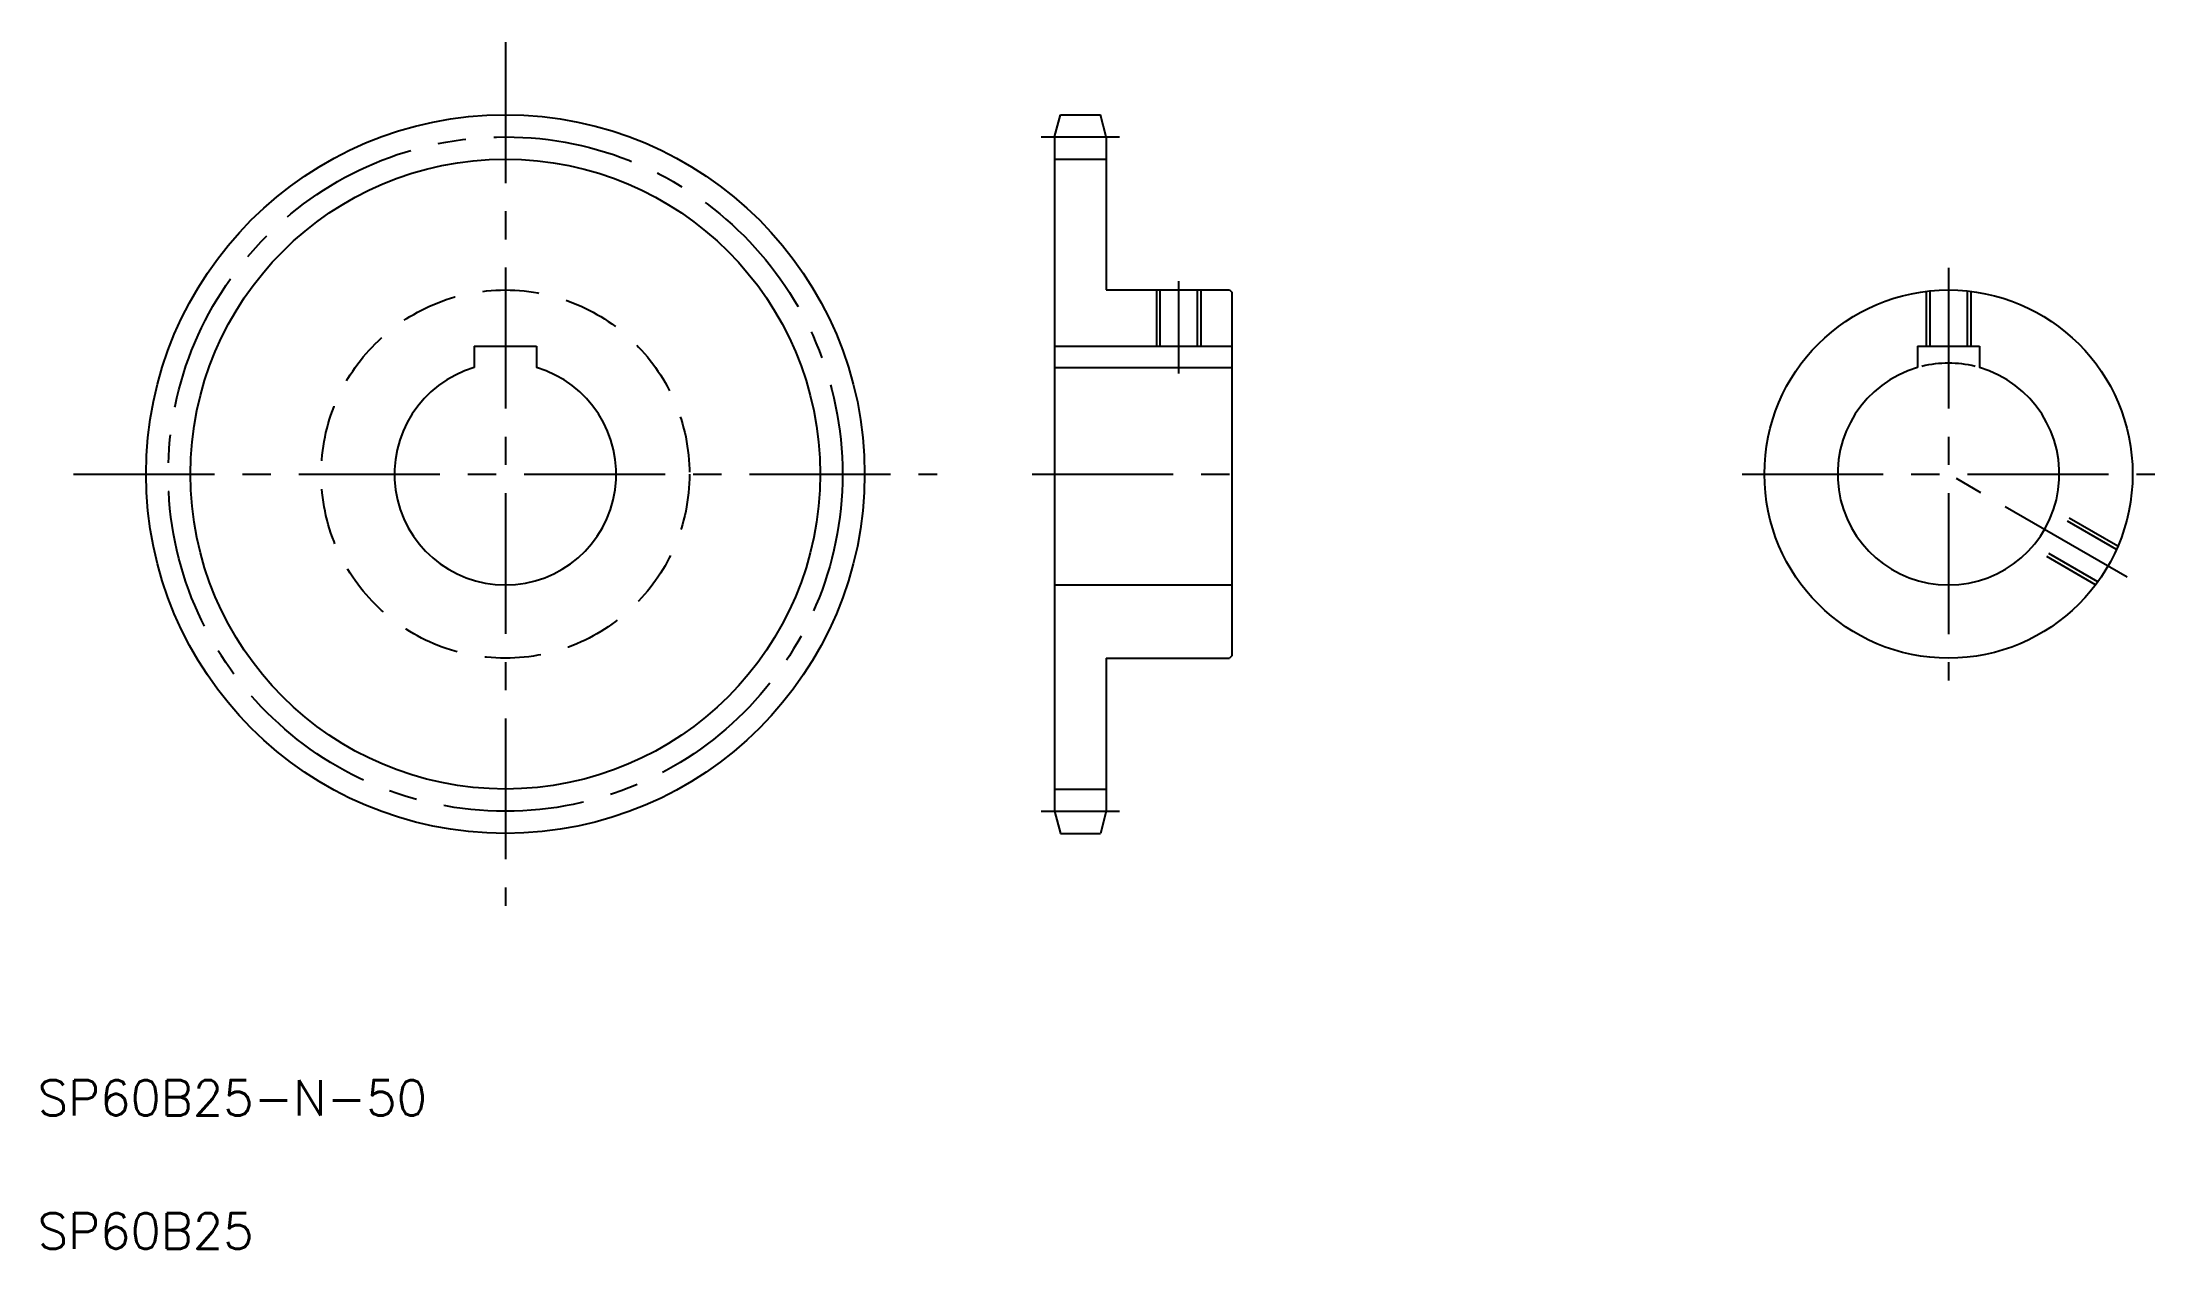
# Model space of a CAD drawing. Extents: x 21 to 497, y 20 to 292.
import ezdxf

# ---------------------------------------------------------------- set-up
doc = ezdxf.new("R2010")
doc.units = 0
doc.linetypes.add('CENTER', pattern=[50.8, 31.75, -6.35, 6.35, -6.35])
doc.linetypes.add('DASHED', pattern=[19.05, 12.7, -6.35])
doc.layers.get('0').update_dxf_attribs({"linetype": 'CONTINUOUS'})
doc.layers.add('CENTER', color=1, linetype='CENTER')
doc.styles.get("Standard").update_dxf_attribs({"font": 'txt', "bigfont": 'BIGFONT'})

msp = doc.modelspace()

# ---------------------------------------------------------------- linework, layer by layer
at = {"color": 7, "linetype": 'CONTINUOUS'}
for p, q in [((249.21, 270.61), (250.55, 275.61)), ((250.55, 275.61), (259.57, 275.61)), ((260.91, 270.61), (259.57, 275.61)), ((249.21, 270.61), (249.21, 118.62)), ((260.91, 270.61), (260.91, 236.11)), ((249.21, 265.6), (260.91, 265.6)), ((260.91, 236.11), (288.71, 236.11)), ((273.01, 236.11), (273.01, 223.41)), ((281.41, 236.11), (281.41, 223.41)), ((288.71, 236.11), (289.21, 235.61)), ((289.21, 235.61), (289.21, 153.61)), ((118.43, 223.41), (132.43, 223.41)), ((118.43, 223.41), (118.43, 218.61)), ((132.43, 223.41), (132.43, 218.61)), ((249.21, 223.41), (289.21, 223.41)), ((443.78, 223.41), (457.78, 223.41)), ((443.78, 223.41), (443.78, 218.61)), ((457.78, 223.41), (457.78, 218.61)), ((249.21, 218.61), (289.21, 218.61)), ((249.21, 169.61), (289.21, 169.61)), ((260.91, 153.11), (260.91, 118.62)), ((260.91, 153.11), (288.71, 153.11)), ((267.86, 153.11), (267.86, 153.11)), ((274.81, 153.11), (274.81, 153.11)), ((289.21, 153.61), (288.71, 153.11)), ((249.21, 123.62), (260.91, 123.62)), ((249.21, 118.62), (250.55, 113.61)), ((260.91, 118.62), (259.57, 113.61)), ((250.55, 113.61), (259.57, 113.61))]:
    msp.add_line(p, q, dxfattribs=at)
at = {"color": 3, "linetype": 'CONTINUOUS'}
for p, q in [((272.21, 236.11), (272.21, 223.41)), ((282.21, 236.11), (282.21, 223.41))]:
    msp.add_line(p, q, dxfattribs=at)
at = {"color": 3, "linetype": 'DASHED'}
for p, q in [((445.78, 235.81), (445.78, 223.41)), ((446.58, 235.92), (446.58, 223.41)), ((454.98, 235.92), (454.98, 223.41)), ((455.78, 235.81), (455.78, 223.41)), ((488.63, 177.61), (474.22, 185.93)), ((488.95, 178.34), (474.49, 186.7)), ((483.95, 169.68), (469.49, 178.04)), ((484.43, 170.33), (470.02, 178.65))]:
    msp.add_line(p, q, dxfattribs=at)
at = {"color": 7, "linetype": 'CONTINUOUS'}
for centre, radius in [((125.43, 194.61), 81), ((450.78, 194.61), 41.5)]:
    msp.add_circle(centre, radius, dxfattribs=at)
at = {"color": 3, "linetype": 'CONTINUOUS'}
msp.add_circle((125.43, 194.61), 70.99, dxfattribs=at)
at = {"color": 3, "linetype": 'DASHED'}
msp.add_circle((125.43, 194.61), 41.5, dxfattribs=at)
at = {"color": 3, "linetype": 'CONTINUOUS'}
msp.add_arc((450.78, 194.61), 25, 76.1135, 103.8865, dxfattribs=at)
at = {"color": 7, "linetype": 'CONTINUOUS'}
for centre in [(125.43, 194.61), (450.78, 194.61)]:
    msp.add_arc(centre, 25, 106.2602, 73.7398, dxfattribs=at)
at = {"layer": 'CENTER', "color": 1, "linetype": 'CENTER'}
for p, q in [((125.43, 291.94), (125.43, 97.28)), ((246.21, 270.61), (263.91, 270.61)), ((450.78, 241.11), (450.78, 148.11)), ((277.21, 238.11), (277.21, 217.31)), ((28.1, 194.61), (222.76, 194.61)), ((244.21, 194.61), (294.21, 194.61)), ((404.28, 194.61), (497.28, 194.61)), ((491.05, 171.36), (450.78, 194.61)), ((246.21, 118.62), (263.91, 118.62))]:
    msp.add_line(p, q, dxfattribs=at)
msp.add_circle((125.43, 194.61), 76, dxfattribs=at)

# ---------------------------------------------------------------- texts
at = {"color": 7, "linetype": 'CONTINUOUS'}
for s, p in [('SP60B25-N-50', (20, 50)), ('SP60B25', (20, 20))]:
    msp.add_text(s, height=8, dxfattribs=at).set_placement(p)

doc.saveas('drawing.dxf')
